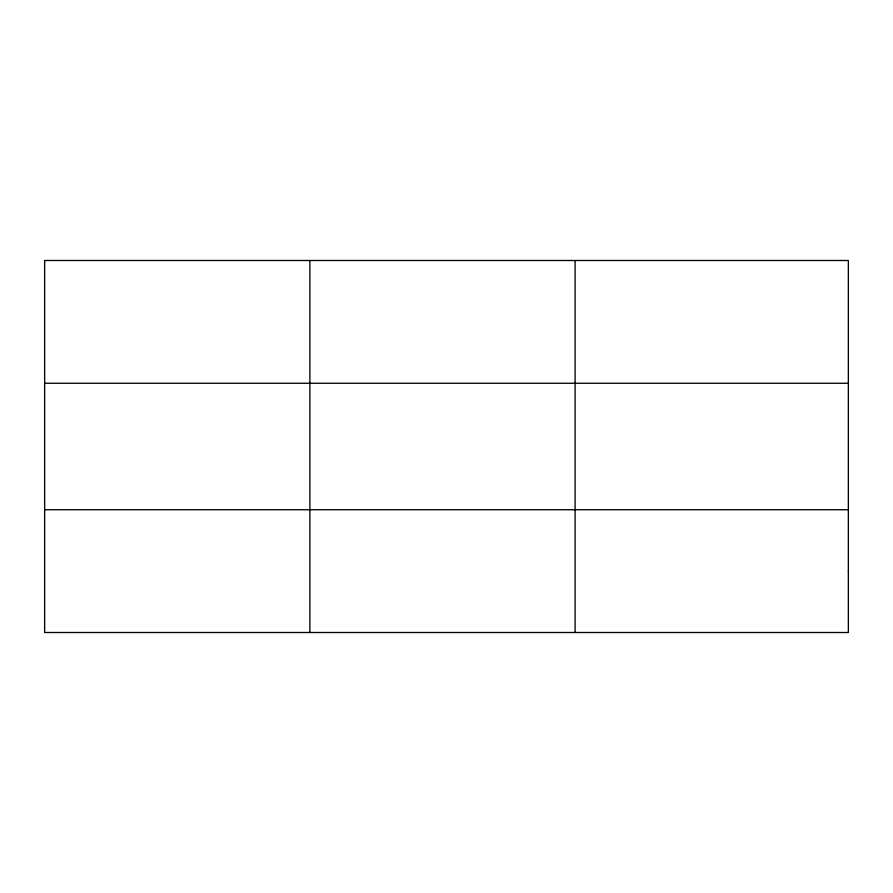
<?xml version="1.0" encoding="UTF-8"?>
<svg xmlns="http://www.w3.org/2000/svg" width="893" height="893" viewBox="0 0 893 893"><rect width="100%" height="100%" fill="white"/><g stroke="black" fill="none" stroke-linecap="round" stroke-linejoin="round"><path stroke-width="1.34" d="M309.871 632.501L309.871 260.499M575.092 632.501L575.092 260.499M44.65 383.264L848.35 383.264M44.65 509.736L848.35 509.736M848.35 571.118L848.35 632.501L44.65 632.501L44.65 260.499L848.35 260.499L848.35 571.118"/></g></svg>
